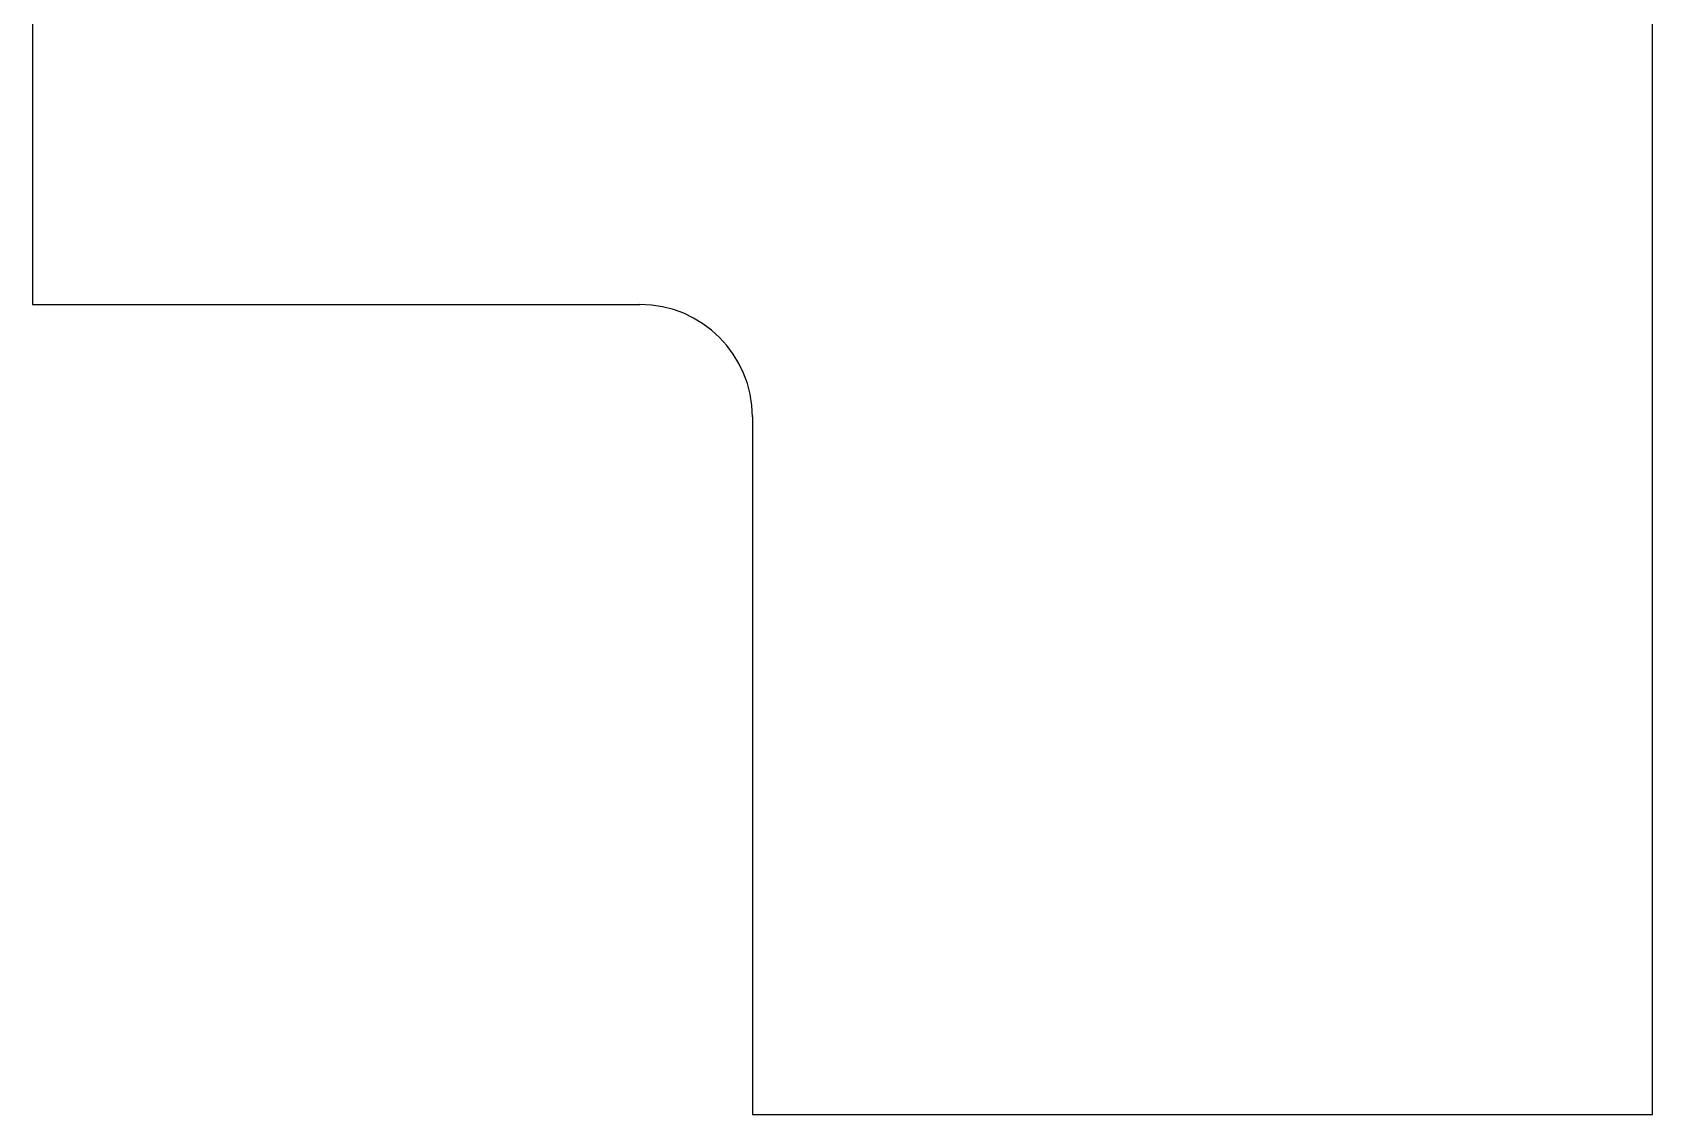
# Model space of a CAD drawing. Header units: inches. Extents: x 0.08 to 1.88, y 6.48 to 11.63.
# Drawn here: x 0.076 to 1.876, y 6.477 to 7.68 of the extents above; entities that cross this region are included whole.
import ezdxf

# ---------------------------------------------------------------- set-up
doc = ezdxf.new("R2010")
doc.units = ezdxf.units.IN
doc.header["$MEASUREMENT"] = 0

msp = doc.modelspace()

# ---------------------------------------------------------------- linework, layer by layer
at = {"color": 7, "linetype": 'Continuous', "lineweight": 25}
for p, q in [((1.8756, 6.4774), (1.8756, 11.6274)), ((0.0756, 9.168), (0.0756, 7.3774)), ((0.0756, 7.3774), (0.7506, 7.3774)), ((0.8756, 7.2524), (0.8756, 6.4774)), ((0.8756, 6.4774), (1.8756, 6.4774))]:
    msp.add_line(p, q, dxfattribs=at)
msp.add_arc((0.7506, 7.2524), 0.125, 0, 90, dxfattribs=at)

doc.saveas('drawing.dxf')
